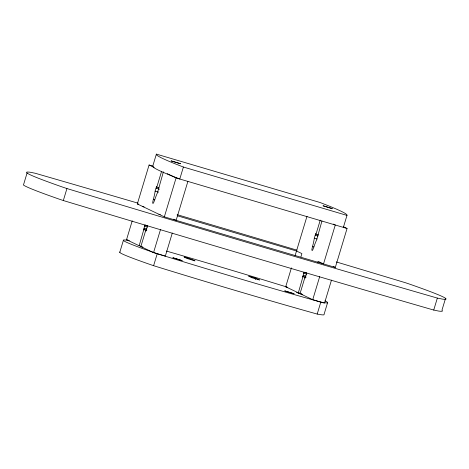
<?xml version="1.0" encoding="UTF-8"?>
<svg xmlns="http://www.w3.org/2000/svg" width="469" height="469" viewBox="0 0 469 469"><rect width="100%" height="100%" fill="white"/><g stroke="black" fill="none" stroke-linecap="round" stroke-linejoin="round"><path stroke-width="0.7" d="M163.394 171.847L157.437 192.865A14.433 2.75 -73.5 0 0 154.653 200.07L153.674 202.567A3.822 0.727 -73.5 0 1 152.736 202.116L153.322 199.436A14.433 2.75 -73.5 0 0 155.128 191.112L156.564 186.51L156.798 187.19L161.477 171.707M321.963 220.946L316.622 239.935A14.433 2.75 -73.5 0 0 313.837 247.145L312.858 249.637A3.822 0.727 -73.5 0 1 311.92 249.191L312.506 246.512A14.433 2.75 -73.5 0 0 314.306 238.182L315.748 233.585L315.983 234.26L320.251 220.125M27.067 173.043L23.45 185.021A219.105 6.502 16.8 0 0 58.848 199.02L63.327 200.539A1039.21 30.831 16.8 0 0 433.731 310.062L438.615 311.064A219.105 6.502 16.8 0 0 441.933 310.296L445.55 298.313M63.327 200.539L66.944 188.556L62.465 187.043A219.105 6.502 16.8 0 1 30.385 172.27L35.269 173.272A1039.21 30.831 16.8 0 1 138.156 203.212M119.759 252.369L123.376 240.392M141.931 246.565L139.152 245.744L126.53 239.706L132.229 220.823M343.255 226.662L347.066 228.485L335.312 267.424L164.338 216.86L137.323 203.945L149.083 165.006L153.24 166.237M156.382 154.113L152.765 166.096A395.168 11.725 16.8 0 0 179.779 179.011L183.397 167.034A395.168 11.725 16.8 0 1 156.382 154.113L319.969 202.485A395.168 11.725 16.8 0 1 346.978 215.406L343.361 227.383A395.168 11.725 16.8 0 0 343.378 226.984M146.598 230.308L143.819 229.488L143.502 229.904L145.109 224.733M139.152 245.744L143.819 229.488M172.299 233.029L165.328 256.109L153.539 252.627L140.841 246.553L145.718 230.402L145.947 231.076L147.389 226.474A14.433 2.708 -73.5 0 1 147.471 225.87M153.539 252.627L160.509 229.54M164.338 216.86L176.092 177.927L167.204 173.671M327.643 302.493L324.026 314.47A172.41 5.112 16.8 0 1 317.191 314.066A210.253 6.238 16.8 0 1 153.609 265.694L157.226 253.717A172.41 5.112 16.8 0 1 128.811 240.533M187.881 181.409L176.127 220.348L173.723 219.199M255.277 279.542L255.675 278.211L248.67 276.106L251.759 277.683L259.568 279.993L255.675 278.211M295.083 255.664L307.007 216.25M301.11 293.641L298.337 292.82L285.709 286.782L291.413 267.893M300.905 256.93L301.889 253.588L296.49 251.009L177.188 215.728M305.776 277.384L303.003 276.563L302.687 276.974L304.117 272.167M298.337 292.82L303.003 276.563M331.483 280.099L324.513 303.185L312.723 299.697L300.025 293.629L304.903 277.472L305.131 278.146L306.574 273.55A14.433 2.708 -73.5 0 1 306.656 272.94M317.718 262.681L318.099 261.339L323.522 263.936L335.276 224.997L333.371 224.088M312.723 299.697L319.694 276.616M317.191 314.066L320.808 302.083A172.41 5.112 16.8 0 0 323.458 302.558M433.731 310.062L437.348 298.085L442.232 299.081A219.105 6.502 16.8 0 0 410.152 284.314L405.673 282.801A1039.21 30.831 16.8 0 0 336.25 261.919M300.565 293.483L296.748 292.468L301.034 293.922M183.397 167.034L346.978 215.406M176.092 177.927L347.066 228.485M156.587 187.084L158.88 187.805M315.766 234.16L318.545 234.981M156.013 188.163L159.483 189.189M315.197 235.233L317.97 236.054M155.128 191.112L158.592 192.138M314.306 238.182L317.079 239.002M153.322 199.436L154.706 199.847M312.506 246.512L313.89 246.923M137.323 203.945L138.713 204.355M142.728 206.524L144.118 206.935M158.932 214.274L160.322 214.691M144.857 225.261L147.629 226.081M304.035 272.337L306.814 273.157M144.563 226.222L147.342 227.043M303.748 273.298L306.521 274.119M143.965 228.21L146.738 229.03M303.15 275.28L305.923 276.1M144.03 229.593L146.809 230.414M303.214 276.663L305.987 277.484M126.53 239.706L129.303 240.527M285.709 286.782L287.79 287.397M140.841 246.553L142.922 247.169M300.025 293.629L302.798 294.45M149.083 165.006L154.119 167.415M333.512 266.562L335.312 267.424M166.354 251.05A210.253 6.238 16.8 0 1 286.835 287.016M324.988 300.858A172.41 5.112 16.8 0 1 324.671 302.74M320.808 302.083A210.253 6.238 16.8 0 1 157.226 253.717M153.609 265.694A172.41 5.112 16.8 0 1 119.953 252.011M437.348 298.085A1039.21 30.831 16.8 0 1 66.944 188.556M177.159 214.667A1039.21 30.831 16.8 0 1 297.088 250.206M171.191 160.902L180.442 163.71L171.191 160.902M187.172 258.501L195.051 260.916C195.227 260.436 177.053 254.087 187.172 258.501M323.112 205.809L332.251 208.617L323.112 205.809M172.967 257.78L182.113 260.6L172.967 257.78M284.853 290.909L293.999 293.735L284.853 290.909"/></g></svg>
